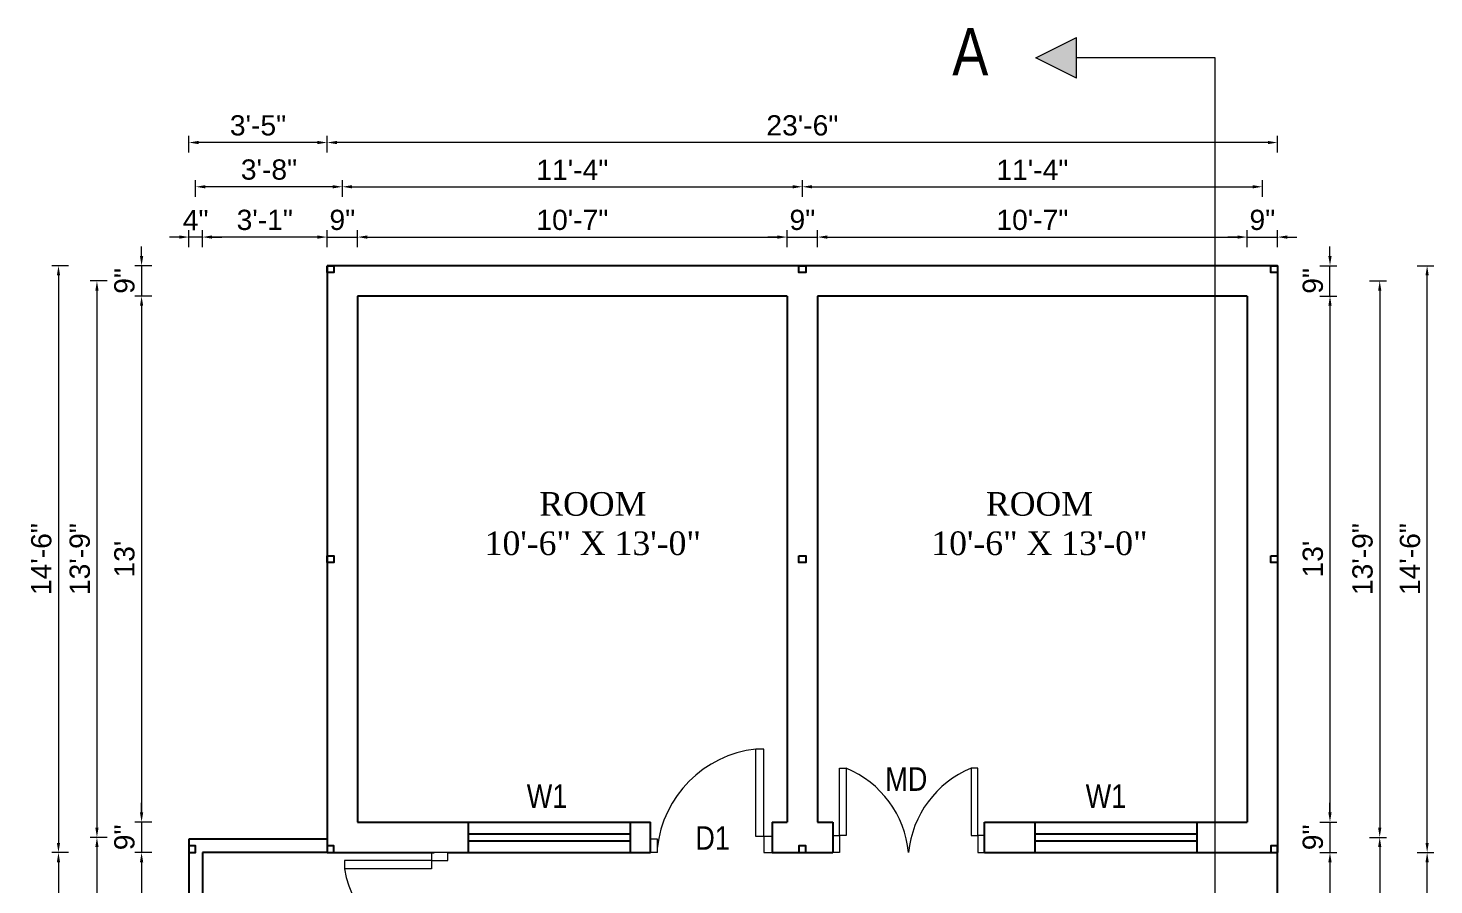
# Model space of a CAD drawing. Header units: inches. Extents: x 376358 to 406049, y -63575 to -53607.
# Drawn here: x 398714 to 399130.8, y -60374.1 to -60120 of the extents above; entities that cross this region are included whole.
import ezdxf

# ---------------------------------------------------------------- set-up
doc = ezdxf.new("R2010")
doc.units = ezdxf.units.IN
doc.header["$LTSCALE"] = 2
doc.header["$MEASUREMENT"] = 0
doc.header["$PDMODE"] = 34
doc.layers.get('0').update_dxf_attribs({"linetype": 'CONTINUOUS'})
doc.layers.get('DEFPOINTS').update_dxf_attribs({"color": 141, "linetype": 'CONTINUOUS'})
for name, color, linetype, lineweight in [('dimension', 160, 'CONTINUOUS', 15), ('OUTLINE', 1, 'CONTINUOUS', 25), ('steps', 253, 'CONTINUOUS', 20)]:
    doc.layers.add(name, color=color, linetype=linetype, lineweight=lineweight)
doc.styles.add('Lettring Text', font='arial.ttf')
doc.styles.get("Standard").update_dxf_attribs({"font": 'ARIALN.TTF'})
doc.dimstyles.new('Copy of Standard', dxfattribs={"dimtxt": 6, "dimasz": 2.875, "dimexe": 2, "dimexo": 4, "dimgap": 2, "dimtad": 1, "dimdec": 0, "dimrnd": 1, "dimzin": 0, "dimdsep": 46, "dimlunit": 4, "dimtxsty": 'Lettring Text', "dimcen": 0.1, "dimclrd": 7, "dimclre": 7, "dimclrt": 7, "dimazin": 0, "dimtfac": 0.645, "dimtdec": 0, "dimtmove": 1, "dimatfit": 0, "dimfxl": 3, "dimfxlon": 1, "dimtfillclr": 256, "dimtolj": 1, "dimtzin": 0, "dimlwd": -1, "dimlwe": -1, "dimarcsym": 2})

# ---------------------------------------------------------------- blocks, each defined once
blk = doc.blocks.new('*D1058')
at = {"layer": 'DEFPOINTS', "color": 0, "ltscale": 0.5, "transparency": 16777216}
for p in [(398811.71, -60181.96), (398802.71, -60190.46), (398811.71, -60199.46)]:
    blk.add_point(p, dxfattribs=at)
at = {"layer": 'steps', "color": 7, "ltscale": 0.5, "transparency": 16777216}
for p, q in [((398799.84, -60181.96), (398796.96, -60181.96)), ((398802.71, -60184.96), (398802.71, -60179.96)), ((398802.71, -60181.96), (398811.71, -60181.96)), ((398811.71, -60184.96), (398811.71, -60179.96)), ((398814.59, -60181.96), (398817.46, -60181.96))]:
    blk.add_line(p, q, dxfattribs=at)
for points in [[(398799.84, -60181.48), (398799.84, -60182.44), (398802.71, -60181.96)], [(398814.59, -60181.48), (398814.59, -60182.44), (398811.71, -60181.96)]]:
    blk.add_solid(points, dxfattribs=at)
at = {"layer": 'steps', "color": 7, "ltscale": 0.5, "transparency": 16777216, "insert": (398807.21, -60176.9), "char_height": 6, "attachment_point": 5, "style": 'Lettring Text'}
blk.add_mtext('\\A1;9"', dxfattribs=at)
blk = doc.blocks.new('*D1059')
at = {"layer": 'DEFPOINTS', "color": 0, "ltscale": 0.5, "transparency": 16777216}
for p in [(398939.1, -60181.96), (398811.71, -60199.46), (398939.1, -60199.46)]:
    blk.add_point(p, dxfattribs=at)
at = {"layer": 'steps', "color": 7, "ltscale": 0.5, "transparency": 16777216}
for p, q in [((398811.71, -60184.96), (398811.71, -60179.96)), ((398814.59, -60181.96), (398936.22, -60181.96)), ((398939.1, -60184.96), (398939.1, -60179.96))]:
    blk.add_line(p, q, dxfattribs=at)
for points in [[(398814.59, -60181.48), (398814.59, -60182.44), (398811.71, -60181.96)], [(398936.22, -60181.48), (398936.22, -60182.44), (398939.1, -60181.96)]]:
    blk.add_solid(points, dxfattribs=at)
at = {"layer": 'steps', "color": 7, "ltscale": 0.5, "transparency": 16777216, "insert": (398875.4, -60176.9), "char_height": 6, "attachment_point": 5, "style": 'Lettring Text'}
blk.add_mtext('\\A1;10\'-7"', dxfattribs=at)
blk = doc.blocks.new('*D1060')
at = {"layer": 'DEFPOINTS', "color": 0, "ltscale": 0.5, "transparency": 16777216}
for p in [(398948.1, -60181.96), (398939.1, -60199.46), (398948.1, -60199.46)]:
    blk.add_point(p, dxfattribs=at)
at = {"layer": 'steps', "color": 7, "ltscale": 0.5, "transparency": 16777216}
for p, q in [((398936.22, -60181.96), (398933.35, -60181.96)), ((398939.1, -60184.96), (398939.1, -60179.96)), ((398939.1, -60181.96), (398948.1, -60181.96)), ((398948.1, -60184.96), (398948.1, -60179.96)), ((398950.97, -60181.96), (398953.85, -60181.96))]:
    blk.add_line(p, q, dxfattribs=at)
for points in [[(398936.22, -60181.48), (398936.22, -60182.44), (398939.1, -60181.96)], [(398950.97, -60181.48), (398950.97, -60182.44), (398948.1, -60181.96)]]:
    blk.add_solid(points, dxfattribs=at)
at = {"layer": 'steps', "color": 7, "ltscale": 0.5, "transparency": 16777216, "insert": (398943.6, -60176.9), "char_height": 6, "attachment_point": 5, "style": 'Lettring Text'}
blk.add_mtext('\\A1;9"', dxfattribs=at)
blk = doc.blocks.new('*D1061')
at = {"layer": 'DEFPOINTS', "color": 0, "ltscale": 0.5, "transparency": 16777216}
for p in [(399075.48, -60181.96), (398948.1, -60199.46), (399075.48, -60199.46)]:
    blk.add_point(p, dxfattribs=at)
at = {"layer": 'steps', "color": 7, "ltscale": 0.5, "transparency": 16777216}
for p, q in [((398948.1, -60184.96), (398948.1, -60179.96)), ((398950.97, -60181.96), (399072.61, -60181.96)), ((399075.48, -60184.96), (399075.48, -60179.96))]:
    blk.add_line(p, q, dxfattribs=at)
for points in [[(398950.97, -60181.48), (398950.97, -60182.44), (398948.1, -60181.96)], [(399072.61, -60181.48), (399072.61, -60182.44), (399075.48, -60181.96)]]:
    blk.add_solid(points, dxfattribs=at)
at = {"layer": 'steps', "color": 7, "ltscale": 0.5, "transparency": 16777216, "insert": (399011.79, -60176.9), "char_height": 6, "attachment_point": 5, "style": 'Lettring Text'}
blk.add_mtext('\\A1;10\'-7"', dxfattribs=at)
blk = doc.blocks.new('*D1062')
at = {"layer": 'DEFPOINTS', "color": 0, "ltscale": 0.5, "transparency": 16777216}
for p in [(399084.48, -60181.96), (399084.48, -60190.46), (399075.48, -60199.46)]:
    blk.add_point(p, dxfattribs=at)
at = {"layer": 'steps', "color": 7, "ltscale": 0.5, "transparency": 16777216}
for p, q in [((399072.61, -60181.96), (399069.73, -60181.96)), ((399075.48, -60184.96), (399075.48, -60179.96)), ((399075.48, -60181.96), (399084.48, -60181.96)), ((399084.48, -60184.96), (399084.48, -60179.96)), ((399087.36, -60181.96), (399090.23, -60181.96))]:
    blk.add_line(p, q, dxfattribs=at)
for points in [[(399072.61, -60181.48), (399072.61, -60182.44), (399075.48, -60181.96)], [(399087.36, -60181.48), (399087.36, -60182.44), (399084.48, -60181.96)]]:
    blk.add_solid(points, dxfattribs=at)
at = {"layer": 'steps', "color": 7, "ltscale": 0.5, "transparency": 16777216, "insert": (399079.98, -60176.9), "char_height": 6, "attachment_point": 5, "style": 'Lettring Text'}
blk.add_mtext('\\A1;9"', dxfattribs=at)
blk = doc.blocks.new('*D1063')
at = {"layer": 'DEFPOINTS', "color": 0, "ltscale": 0.5, "transparency": 16777216}
for p in [(398943.6, -60167.05), (398807.21, -60181.96), (398943.6, -60181.96)]:
    blk.add_point(p, dxfattribs=at)
at = {"layer": 'steps', "color": 7, "ltscale": 0.5, "transparency": 16777216}
for p, q in [((398807.21, -60170.05), (398807.21, -60165.05)), ((398810.09, -60167.05), (398940.72, -60167.05)), ((398943.6, -60170.05), (398943.6, -60165.05))]:
    blk.add_line(p, q, dxfattribs=at)
for points in [[(398810.09, -60166.57), (398810.09, -60167.53), (398807.21, -60167.05)], [(398940.72, -60166.57), (398940.72, -60167.53), (398943.6, -60167.05)]]:
    blk.add_solid(points, dxfattribs=at)
at = {"layer": 'steps', "color": 7, "ltscale": 0.5, "transparency": 16777216, "insert": (398875.4, -60162.04), "char_height": 6, "attachment_point": 5, "style": 'Lettring Text'}
blk.add_mtext('\\A1;11\'-4"', dxfattribs=at)
blk = doc.blocks.new('*D1064')
at = {"layer": 'DEFPOINTS', "color": 0, "ltscale": 0.5, "transparency": 16777216}
for p in [(399079.98, -60167.05), (398943.6, -60181.96), (399079.98, -60181.96)]:
    blk.add_point(p, dxfattribs=at)
at = {"layer": 'steps', "color": 7, "ltscale": 0.5, "transparency": 16777216}
for p, q in [((398943.6, -60170.05), (398943.6, -60165.05)), ((398946.47, -60167.05), (399077.11, -60167.05)), ((399079.98, -60170.05), (399079.98, -60165.05))]:
    blk.add_line(p, q, dxfattribs=at)
for points in [[(398946.47, -60166.57), (398946.47, -60167.53), (398943.6, -60167.05)], [(399077.11, -60166.57), (399077.11, -60167.53), (399079.98, -60167.05)]]:
    blk.add_solid(points, dxfattribs=at)
at = {"layer": 'steps', "color": 7, "ltscale": 0.5, "transparency": 16777216, "insert": (399011.79, -60162.04), "char_height": 6, "attachment_point": 5, "style": 'Lettring Text'}
blk.add_mtext('\\A1;11\'-4"', dxfattribs=at)
blk = doc.blocks.new('*D1065')
at = {"layer": 'DEFPOINTS', "color": 0, "ltscale": 0.5, "transparency": 16777216}
for p in [(398802.71, -60153.93), (398802.71, -60190.46), (399084.48, -60190.46)]:
    blk.add_point(p, dxfattribs=at)
at = {"layer": 'steps', "color": 7, "ltscale": 0.5, "transparency": 16777216}
for p, q in [((398802.71, -60156.93), (398802.71, -60151.93)), ((399081.61, -60153.93), (398805.59, -60153.93)), ((399084.48, -60156.93), (399084.48, -60151.93))]:
    blk.add_line(p, q, dxfattribs=at)
for points in [[(398805.59, -60153.45), (398805.59, -60154.41), (398802.71, -60153.93)], [(399081.61, -60153.45), (399081.61, -60154.41), (399084.48, -60153.93)]]:
    blk.add_solid(points, dxfattribs=at)
at = {"layer": 'steps', "color": 7, "ltscale": 0.5, "transparency": 16777216, "insert": (398943.6, -60148.87), "char_height": 6, "attachment_point": 5, "style": 'Lettring Text'}
blk.add_mtext('\\A1;23\'-6"', dxfattribs=at)
blk = doc.blocks.new('*D1066')
at = {"layer": 'DEFPOINTS', "color": 0, "ltscale": 0.5, "transparency": 16777216}
for p in [(398765.71, -60181.96), (398802.71, -60190.46), (398765.71, -60364.46)]:
    blk.add_point(p, dxfattribs=at)
at = {"layer": 'steps', "color": 7, "ltscale": 0.5, "transparency": 16777216}
for p, q in [((398765.71, -60184.96), (398765.71, -60179.96)), ((398799.84, -60181.96), (398768.59, -60181.96)), ((398802.71, -60184.96), (398802.71, -60179.96))]:
    blk.add_line(p, q, dxfattribs=at)
for points in [[(398768.59, -60181.48), (398768.59, -60182.44), (398765.71, -60181.96)], [(398799.84, -60181.48), (398799.84, -60182.44), (398802.71, -60181.96)]]:
    blk.add_solid(points, dxfattribs=at)
at = {"layer": 'steps', "color": 7, "ltscale": 0.5, "transparency": 16777216, "insert": (398784.21, -60176.9), "char_height": 6, "attachment_point": 5, "style": 'Lettring Text'}
blk.add_mtext('\\A1;3\'-1"', dxfattribs=at)
blk = doc.blocks.new('*D1067')
at = {"layer": 'DEFPOINTS', "color": 0, "ltscale": 0.5, "transparency": 16777216}
for p in [(398761.71, -60181.96), (398761.71, -60360.46), (398765.71, -60364.46)]:
    blk.add_point(p, dxfattribs=at)
at = {"layer": 'steps', "color": 7, "ltscale": 0.5, "transparency": 16777216}
for p, q in [((398758.84, -60181.96), (398755.96, -60181.96)), ((398761.71, -60184.96), (398761.71, -60179.96)), ((398765.71, -60181.96), (398761.71, -60181.96)), ((398765.71, -60184.96), (398765.71, -60179.96)), ((398768.59, -60181.96), (398771.46, -60181.96))]:
    blk.add_line(p, q, dxfattribs=at)
for points in [[(398758.84, -60181.48), (398758.84, -60182.44), (398761.71, -60181.96)], [(398768.59, -60181.48), (398768.59, -60182.44), (398765.71, -60181.96)]]:
    blk.add_solid(points, dxfattribs=at)
at = {"layer": 'steps', "color": 7, "ltscale": 0.5, "transparency": 16777216, "insert": (398763.71, -60176.96), "char_height": 6, "attachment_point": 5, "style": 'Lettring Text'}
blk.add_mtext('\\A1;4"', dxfattribs=at)
blk = doc.blocks.new('*D1068')
at = {"layer": 'DEFPOINTS', "color": 0, "ltscale": 0.5, "transparency": 16777216}
for p in [(398763.71, -60167.05), (398763.71, -60181.96), (398807.21, -60181.96)]:
    blk.add_point(p, dxfattribs=at)
at = {"layer": 'steps', "color": 7, "ltscale": 0.5, "transparency": 16777216}
for p, q in [((398763.71, -60170.05), (398763.71, -60165.05)), ((398804.34, -60167.05), (398766.59, -60167.05)), ((398807.21, -60170.05), (398807.21, -60165.05))]:
    blk.add_line(p, q, dxfattribs=at)
for points in [[(398766.59, -60166.57), (398766.59, -60167.53), (398763.71, -60167.05)], [(398804.34, -60166.57), (398804.34, -60167.53), (398807.21, -60167.05)]]:
    blk.add_solid(points, dxfattribs=at)
at = {"layer": 'steps', "color": 7, "ltscale": 0.5, "transparency": 16777216, "insert": (398785.46, -60161.98), "char_height": 6, "attachment_point": 5, "style": 'Lettring Text'}
blk.add_mtext('\\A1;3\'-8"', dxfattribs=at)
blk = doc.blocks.new('*D1069')
at = {"layer": 'DEFPOINTS', "color": 0, "ltscale": 0.5, "transparency": 16777216}
for p in [(398761.71, -60153.93), (398802.71, -60190.46), (398761.71, -60360.46)]:
    blk.add_point(p, dxfattribs=at)
at = {"layer": 'steps', "color": 7, "ltscale": 0.5, "transparency": 16777216}
for p, q in [((398761.71, -60156.93), (398761.71, -60151.93)), ((398799.84, -60153.93), (398764.59, -60153.93)), ((398802.71, -60156.93), (398802.71, -60151.93))]:
    blk.add_line(p, q, dxfattribs=at)
for points in [[(398764.59, -60153.45), (398764.59, -60154.41), (398761.71, -60153.93)], [(398799.84, -60153.45), (398799.84, -60154.41), (398802.71, -60153.93)]]:
    blk.add_solid(points, dxfattribs=at)
at = {"layer": 'steps', "color": 7, "ltscale": 0.5, "transparency": 16777216, "insert": (398782.21, -60148.87), "char_height": 6, "attachment_point": 5, "style": 'Lettring Text'}
blk.add_mtext('\\A1;3\'-5"', dxfattribs=at)
blk = doc.blocks.new('*D1070')
at = {"layer": 'DEFPOINTS', "color": 0, "ltscale": 0.5, "transparency": 16777216}
for p in [(399084.48, -60190.46), (399100.03, -60190.46), (399075.48, -60199.46)]:
    blk.add_point(p, dxfattribs=at)
at = {"layer": 'steps', "color": 7, "ltscale": 0.5, "transparency": 16777216}
for p, q in [((399100.03, -60187.59), (399100.03, -60184.71)), ((399097.03, -60190.46), (399102.03, -60190.46)), ((399100.03, -60199.46), (399100.03, -60190.46)), ((399097.03, -60199.46), (399102.03, -60199.46)), ((399100.03, -60202.34), (399100.03, -60205.21))]:
    blk.add_line(p, q, dxfattribs=at)
for points in [[(399099.55, -60187.59), (399100.51, -60187.59), (399100.03, -60190.46)], [(399099.55, -60202.34), (399100.51, -60202.34), (399100.03, -60199.46)]]:
    blk.add_solid(points, dxfattribs=at)
at = {"layer": 'steps', "color": 7, "ltscale": 0.5, "transparency": 16777216, "insert": (399094.97, -60194.96), "char_height": 6, "attachment_point": 5, "rotation": 90, "style": 'Lettring Text'}
blk.add_mtext('\\A1;9"', dxfattribs=at)
blk = doc.blocks.new('*D1071')
at = {"layer": 'DEFPOINTS', "color": 0, "ltscale": 0.5, "transparency": 16777216}
for p in [(399075.48, -60199.46), (399075.48, -60355.46), (399100.03, -60355.46)]:
    blk.add_point(p, dxfattribs=at)
at = {"layer": 'steps', "color": 7, "ltscale": 0.5, "transparency": 16777216}
for p, q in [((399097.03, -60199.46), (399102.03, -60199.46)), ((399100.03, -60202.34), (399100.03, -60352.59)), ((399097.03, -60355.46), (399102.03, -60355.46))]:
    blk.add_line(p, q, dxfattribs=at)
for points in [[(399099.55, -60202.34), (399100.51, -60202.34), (399100.03, -60199.46)], [(399099.55, -60352.59), (399100.51, -60352.59), (399100.03, -60355.46)]]:
    blk.add_solid(points, dxfattribs=at)
at = {"layer": 'steps', "color": 7, "ltscale": 0.5, "transparency": 16777216, "insert": (399094.97, -60277.46), "char_height": 6, "attachment_point": 5, "rotation": 90, "style": 'Lettring Text'}
blk.add_mtext("\\A1;13'", dxfattribs=at)
blk = doc.blocks.new('*D1072')
at = {"layer": 'DEFPOINTS', "color": 0, "ltscale": 0.5, "transparency": 16777216}
for p in [(399075.48, -60355.46), (399084.48, -60364.46), (399100.03, -60364.46)]:
    blk.add_point(p, dxfattribs=at)
at = {"layer": 'steps', "color": 7, "ltscale": 0.5, "transparency": 16777216}
for p, q in [((399100.03, -60352.59), (399100.03, -60349.71)), ((399097.03, -60355.46), (399102.03, -60355.46)), ((399100.03, -60355.46), (399100.03, -60364.46)), ((399097.03, -60364.46), (399102.03, -60364.46)), ((399100.03, -60367.34), (399100.03, -60370.21))]:
    blk.add_line(p, q, dxfattribs=at)
for points in [[(399099.55, -60352.59), (399100.51, -60352.59), (399100.03, -60355.46)], [(399099.55, -60367.34), (399100.51, -60367.34), (399100.03, -60364.46)]]:
    blk.add_solid(points, dxfattribs=at)
at = {"layer": 'steps', "color": 7, "ltscale": 0.5, "transparency": 16777216, "insert": (399094.97, -60359.96), "char_height": 6, "attachment_point": 5, "rotation": 90, "style": 'Lettring Text'}
blk.add_mtext('\\A1;9"', dxfattribs=at)
blk = doc.blocks.new('*D1073')
at = {"layer": 'DEFPOINTS', "color": 0, "ltscale": 0.5, "transparency": 16777216}
for p in [(399084.48, -60364.46), (398834.48, -60429.46), (399100.03, -60429.46)]:
    blk.add_point(p, dxfattribs=at)
at = {"layer": 'steps', "color": 7, "ltscale": 0.5, "transparency": 16777216}
for p, q in [((399097.03, -60364.46), (399102.03, -60364.46)), ((399100.03, -60367.34), (399100.03, -60426.59)), ((399097.03, -60429.46), (399102.03, -60429.46))]:
    blk.add_line(p, q, dxfattribs=at)
for points in [[(399099.55, -60367.34), (399100.51, -60367.34), (399100.03, -60364.46)], [(399099.55, -60426.59), (399100.51, -60426.59), (399100.03, -60429.46)]]:
    blk.add_solid(points, dxfattribs=at)
at = {"layer": 'steps', "color": 7, "ltscale": 0.5, "transparency": 16777216, "insert": (399094.98, -60396.96), "char_height": 6, "attachment_point": 5, "rotation": 90, "style": 'Lettring Text'}
blk.add_mtext('\\A1;5\'-5"', dxfattribs=at)
blk = doc.blocks.new('*D1075')
at = {"layer": 'DEFPOINTS', "color": 0, "ltscale": 0.5, "transparency": 16777216}
for p in [(399100.03, -60194.96), (399100.03, -60359.96), (399114.77, -60359.96)]:
    blk.add_point(p, dxfattribs=at)
at = {"layer": 'steps', "color": 7, "ltscale": 0.5, "transparency": 16777216}
for p, q in [((399111.77, -60194.96), (399116.77, -60194.96)), ((399114.77, -60197.84), (399114.77, -60357.09)), ((399111.77, -60359.96), (399116.77, -60359.96))]:
    blk.add_line(p, q, dxfattribs=at)
for points in [[(399114.3, -60197.84), (399115.25, -60197.84), (399114.77, -60194.96)], [(399114.3, -60357.09), (399115.25, -60357.09), (399114.77, -60359.96)]]:
    blk.add_solid(points, dxfattribs=at)
at = {"layer": 'steps', "color": 7, "ltscale": 0.5, "transparency": 16777216, "insert": (399109.71, -60277.46), "char_height": 6, "attachment_point": 5, "rotation": 90, "style": 'Lettring Text'}
blk.add_mtext('\\A1;13\'-9"', dxfattribs=at)
blk = doc.blocks.new('*D1076')
at = {"layer": 'DEFPOINTS', "color": 0, "ltscale": 0.5, "transparency": 16777216}
for p in [(399100.03, -60359.96), (399100.03, -60431.46), (399114.77, -60431.46)]:
    blk.add_point(p, dxfattribs=at)
at = {"layer": 'steps', "color": 7, "ltscale": 0.5, "transparency": 16777216}
for p, q in [((399111.77, -60359.96), (399116.77, -60359.96)), ((399114.77, -60362.84), (399114.77, -60428.59)), ((399111.77, -60431.46), (399116.77, -60431.46))]:
    blk.add_line(p, q, dxfattribs=at)
for points in [[(399114.3, -60362.84), (399115.25, -60362.84), (399114.77, -60359.96)], [(399114.3, -60428.59), (399115.25, -60428.59), (399114.77, -60431.46)]]:
    blk.add_solid(points, dxfattribs=at)
at = {"layer": 'steps', "color": 7, "ltscale": 0.5, "transparency": 16777216, "insert": (399109.71, -60395.71), "char_height": 6, "attachment_point": 5, "rotation": 90, "style": 'Lettring Text'}
blk.add_mtext("\\A1;6'", dxfattribs=at)
blk = doc.blocks.new('*D1077')
at = {"layer": 'DEFPOINTS', "color": 0, "ltscale": 0.5, "transparency": 16777216}
for p in [(399084.48, -60364.46), (399128.83, -60364.46), (399084.48, -60433.46)]:
    blk.add_point(p, dxfattribs=at)
at = {"layer": 'steps', "color": 7, "ltscale": 0.5, "transparency": 16777216}
for p, q in [((399125.83, -60364.46), (399130.83, -60364.46)), ((399128.83, -60430.59), (399128.83, -60367.34)), ((399125.83, -60433.46), (399130.83, -60433.46))]:
    blk.add_line(p, q, dxfattribs=at)
for points in [[(399128.35, -60367.34), (399129.31, -60367.34), (399128.83, -60364.46)], [(399128.35, -60430.59), (399129.31, -60430.59), (399128.83, -60433.46)]]:
    blk.add_solid(points, dxfattribs=at)
at = {"layer": 'steps', "color": 7, "ltscale": 0.5, "transparency": 16777216, "insert": (399123.77, -60398.96), "char_height": 6, "attachment_point": 5, "rotation": 90, "style": 'Lettring Text'}
blk.add_mtext('\\A1;5\'-9"', dxfattribs=at)
blk = doc.blocks.new('*D1078')
at = {"layer": 'DEFPOINTS', "color": 0, "ltscale": 0.5, "transparency": 16777216}
for p in [(399084.48, -60190.46), (399128.83, -60190.46), (399084.48, -60364.46)]:
    blk.add_point(p, dxfattribs=at)
at = {"layer": 'steps', "color": 7, "ltscale": 0.5, "transparency": 16777216}
for p, q in [((399125.83, -60190.46), (399130.83, -60190.46)), ((399128.83, -60361.59), (399128.83, -60193.34)), ((399125.83, -60364.46), (399130.83, -60364.46))]:
    blk.add_line(p, q, dxfattribs=at)
for points in [[(399128.35, -60193.34), (399129.31, -60193.34), (399128.83, -60190.46)], [(399128.35, -60361.59), (399129.31, -60361.59), (399128.83, -60364.46)]]:
    blk.add_solid(points, dxfattribs=at)
at = {"layer": 'steps', "color": 7, "ltscale": 0.5, "transparency": 16777216, "insert": (399123.77, -60277.46), "char_height": 6, "attachment_point": 5, "rotation": 90, "style": 'Lettring Text'}
blk.add_mtext('\\A1;14\'-6"', dxfattribs=at)
blk = doc.blocks.new('*D1082')
at = {"layer": 'DEFPOINTS', "color": 0, "ltscale": 0.5, "transparency": 16777216}
for p in [(398939.1, -60355.46), (398838.48, -60433.46), (398939.1, -60447.72)]:
    blk.add_point(p, dxfattribs=at)
at = {"layer": 'steps', "color": 7, "ltscale": 0.5, "transparency": 16777216}
for p, q in [((398838.48, -60444.72), (398838.48, -60449.72)), ((398939.1, -60444.72), (398939.1, -60449.72)), ((398841.36, -60447.72), (398936.22, -60447.72))]:
    blk.add_line(p, q, dxfattribs=at)
for points in [[(398841.36, -60447.24), (398841.36, -60448.2), (398838.48, -60447.72)], [(398936.22, -60447.24), (398936.22, -60448.2), (398939.1, -60447.72)]]:
    blk.add_solid(points, dxfattribs=at)
at = {"layer": 'steps', "color": 7, "ltscale": 0.5, "transparency": 16777216, "insert": (398888.79, -60442.65), "char_height": 6, "attachment_point": 5, "style": 'Lettring Text'}
blk.add_mtext('\\A1;8\'-5"', dxfattribs=at)
blk = doc.blocks.new('*D1083')
at = {"layer": 'DEFPOINTS', "color": 0, "ltscale": 0.5, "transparency": 16777216}
for p in [(398939.1, -60355.46), (398948.1, -60355.46), (398948.1, -60447.72)]:
    blk.add_point(p, dxfattribs=at)
at = {"layer": 'steps', "color": 7, "ltscale": 0.5, "transparency": 16777216}
for p, q in [((398939.1, -60444.72), (398939.1, -60449.72)), ((398948.1, -60444.72), (398948.1, -60449.72)), ((398936.22, -60447.72), (398933.35, -60447.72)), ((398939.1, -60447.72), (398948.1, -60447.72)), ((398950.97, -60447.72), (398953.85, -60447.72))]:
    blk.add_line(p, q, dxfattribs=at)
for points in [[(398936.22, -60447.24), (398936.22, -60448.2), (398939.1, -60447.72)], [(398950.97, -60447.24), (398950.97, -60448.2), (398948.1, -60447.72)]]:
    blk.add_solid(points, dxfattribs=at)
at = {"layer": 'steps', "color": 7, "ltscale": 0.5, "transparency": 16777216, "insert": (398943.6, -60442.65), "char_height": 6, "attachment_point": 5, "style": 'Lettring Text'}
blk.add_mtext('\\A1;9"', dxfattribs=at)
blk = doc.blocks.new('*D1084')
at = {"layer": 'DEFPOINTS', "color": 0, "ltscale": 0.5, "transparency": 16777216}
for p in [(398948.1, -60355.46), (399075.48, -60355.46), (399075.48, -60447.72)]:
    blk.add_point(p, dxfattribs=at)
at = {"layer": 'steps', "color": 7, "ltscale": 0.5, "transparency": 16777216}
for p, q in [((398948.1, -60444.72), (398948.1, -60449.72)), ((399075.48, -60444.72), (399075.48, -60449.72)), ((398950.97, -60447.72), (399072.61, -60447.72))]:
    blk.add_line(p, q, dxfattribs=at)
for points in [[(398950.97, -60447.24), (398950.97, -60448.2), (398948.1, -60447.72)], [(399072.61, -60447.24), (399072.61, -60448.2), (399075.48, -60447.72)]]:
    blk.add_solid(points, dxfattribs=at)
at = {"layer": 'steps', "color": 7, "ltscale": 0.5, "transparency": 16777216, "insert": (399011.79, -60442.65), "char_height": 6, "attachment_point": 5, "style": 'Lettring Text'}
blk.add_mtext('\\A1;10\'-7"', dxfattribs=at)
blk = doc.blocks.new('*D1085')
at = {"layer": 'DEFPOINTS', "color": 0, "ltscale": 0.5, "transparency": 16777216}
for p in [(399075.48, -60355.46), (399084.48, -60364.46), (399084.48, -60447.72)]:
    blk.add_point(p, dxfattribs=at)
at = {"layer": 'steps', "color": 7, "ltscale": 0.5, "transparency": 16777216}
for p, q in [((399075.48, -60444.72), (399075.48, -60449.72)), ((399084.48, -60444.72), (399084.48, -60449.72)), ((399072.61, -60447.72), (399069.73, -60447.72)), ((399075.48, -60447.72), (399084.48, -60447.72)), ((399087.36, -60447.72), (399090.23, -60447.72))]:
    blk.add_line(p, q, dxfattribs=at)
for points in [[(399072.61, -60447.24), (399072.61, -60448.2), (399075.48, -60447.72)], [(399087.36, -60447.24), (399087.36, -60448.2), (399084.48, -60447.72)]]:
    blk.add_solid(points, dxfattribs=at)
at = {"layer": 'steps', "color": 7, "ltscale": 0.5, "transparency": 16777216, "insert": (399079.98, -60442.65), "char_height": 6, "attachment_point": 5, "style": 'Lettring Text'}
blk.add_mtext('\\A1;9"', dxfattribs=at)
blk = doc.blocks.new('*D1091')
at = {"layer": 'DEFPOINTS', "color": 0, "ltscale": 0.5, "transparency": 16777216}
for p in [(398802.71, -60190.46), (398747.69, -60199.46), (398811.71, -60199.46)]:
    blk.add_point(p, dxfattribs=at)
at = {"layer": 'steps', "color": 7, "ltscale": 0.5, "transparency": 16777216}
for p, q in [((398747.69, -60187.59), (398747.69, -60184.71)), ((398750.69, -60190.46), (398745.69, -60190.46)), ((398747.69, -60190.46), (398747.69, -60199.46)), ((398750.69, -60199.46), (398745.69, -60199.46)), ((398747.69, -60202.34), (398747.69, -60205.21))]:
    blk.add_line(p, q, dxfattribs=at)
for points in [[(398747.21, -60187.59), (398748.17, -60187.59), (398747.69, -60190.46)], [(398747.21, -60202.34), (398748.17, -60202.34), (398747.69, -60199.46)]]:
    blk.add_solid(points, dxfattribs=at)
at = {"layer": 'steps', "color": 7, "ltscale": 0.5, "transparency": 16777216, "insert": (398742.62, -60194.96), "char_height": 6, "attachment_point": 5, "rotation": 90, "style": 'Lettring Text'}
blk.add_mtext('\\A1;9"', dxfattribs=at)
blk = doc.blocks.new('*D1092')
at = {"layer": 'DEFPOINTS', "color": 0, "ltscale": 0.5, "transparency": 16777216}
for p in [(398811.71, -60199.46), (398747.69, -60355.46), (398811.71, -60355.46)]:
    blk.add_point(p, dxfattribs=at)
at = {"layer": 'steps', "color": 7, "ltscale": 0.5, "transparency": 16777216}
for p, q in [((398750.69, -60199.46), (398745.69, -60199.46)), ((398747.69, -60202.34), (398747.69, -60352.59)), ((398750.69, -60355.46), (398745.69, -60355.46))]:
    blk.add_line(p, q, dxfattribs=at)
for points in [[(398747.21, -60202.34), (398748.17, -60202.34), (398747.69, -60199.46)], [(398747.21, -60352.59), (398748.17, -60352.59), (398747.69, -60355.46)]]:
    blk.add_solid(points, dxfattribs=at)
at = {"layer": 'steps', "color": 7, "ltscale": 0.5, "transparency": 16777216, "insert": (398742.62, -60277.46), "char_height": 6, "attachment_point": 5, "rotation": 90, "style": 'Lettring Text'}
blk.add_mtext("\\A1;13'", dxfattribs=at)
blk = doc.blocks.new('*D1093')
at = {"layer": 'DEFPOINTS', "color": 0, "ltscale": 0.5, "transparency": 16777216}
for p in [(398811.71, -60355.46), (398747.69, -60364.46), (398802.71, -60364.46)]:
    blk.add_point(p, dxfattribs=at)
at = {"layer": 'steps', "color": 7, "ltscale": 0.5, "transparency": 16777216}
for p, q in [((398747.69, -60352.59), (398747.69, -60349.71)), ((398750.69, -60355.46), (398745.69, -60355.46)), ((398747.69, -60355.46), (398747.69, -60364.46)), ((398750.69, -60364.46), (398745.69, -60364.46)), ((398747.69, -60367.34), (398747.69, -60370.21))]:
    blk.add_line(p, q, dxfattribs=at)
for points in [[(398747.21, -60352.59), (398748.17, -60352.59), (398747.69, -60355.46)], [(398747.21, -60367.34), (398748.17, -60367.34), (398747.69, -60364.46)]]:
    blk.add_solid(points, dxfattribs=at)
at = {"layer": 'steps', "color": 7, "ltscale": 0.5, "transparency": 16777216, "insert": (398742.62, -60359.96), "char_height": 6, "attachment_point": 5, "rotation": 90, "style": 'Lettring Text'}
blk.add_mtext('\\A1;9"', dxfattribs=at)
blk = doc.blocks.new('*D1094')
at = {"layer": 'DEFPOINTS', "color": 0, "ltscale": 0.5, "transparency": 16777216}
for p in [(398802.71, -60364.46), (398747.69, -60429.46), (398765.71, -60429.46)]:
    blk.add_point(p, dxfattribs=at)
at = {"layer": 'steps', "color": 7, "ltscale": 0.5, "transparency": 16777216}
for p, q in [((398750.69, -60364.46), (398745.69, -60364.46)), ((398747.69, -60367.34), (398747.69, -60426.59)), ((398750.69, -60429.46), (398745.69, -60429.46))]:
    blk.add_line(p, q, dxfattribs=at)
for points in [[(398747.21, -60367.34), (398748.17, -60367.34), (398747.69, -60364.46)], [(398747.21, -60426.59), (398748.17, -60426.59), (398747.69, -60429.46)]]:
    blk.add_solid(points, dxfattribs=at)
at = {"layer": 'steps', "color": 7, "ltscale": 0.5, "transparency": 16777216, "insert": (398742.64, -60396.96), "char_height": 6, "attachment_point": 5, "rotation": 90, "style": 'Lettring Text'}
blk.add_mtext('\\A1;5\'-5"', dxfattribs=at)
blk = doc.blocks.new('*D1096')
at = {"layer": 'DEFPOINTS', "color": 0, "ltscale": 0.5, "transparency": 16777216}
for p in [(398747.69, -60194.96), (398734.45, -60359.96), (398747.69, -60359.96)]:
    blk.add_point(p, dxfattribs=at)
at = {"layer": 'steps', "color": 7, "ltscale": 0.5, "transparency": 16777216}
for p, q in [((398737.45, -60194.96), (398732.45, -60194.96)), ((398734.45, -60197.84), (398734.45, -60357.09)), ((398737.45, -60359.96), (398732.45, -60359.96))]:
    blk.add_line(p, q, dxfattribs=at)
for points in [[(398733.97, -60197.84), (398734.93, -60197.84), (398734.45, -60194.96)], [(398733.97, -60357.09), (398734.93, -60357.09), (398734.45, -60359.96)]]:
    blk.add_solid(points, dxfattribs=at)
at = {"layer": 'steps', "color": 7, "ltscale": 0.5, "transparency": 16777216, "insert": (398729.39, -60277.46), "char_height": 6, "attachment_point": 5, "rotation": 90, "style": 'Lettring Text'}
blk.add_mtext('\\A1;13\'-9"', dxfattribs=at)
blk = doc.blocks.new('*D1097')
at = {"layer": 'DEFPOINTS', "color": 0, "ltscale": 0.5, "transparency": 16777216}
for p in [(398747.69, -60359.96), (398734.45, -60431.46), (398747.69, -60431.46)]:
    blk.add_point(p, dxfattribs=at)
at = {"layer": 'steps', "color": 7, "ltscale": 0.5, "transparency": 16777216}
for p, q in [((398737.45, -60359.96), (398732.45, -60359.96)), ((398734.45, -60362.84), (398734.45, -60428.59)), ((398737.45, -60431.46), (398732.45, -60431.46))]:
    blk.add_line(p, q, dxfattribs=at)
for points in [[(398733.97, -60362.84), (398734.93, -60362.84), (398734.45, -60359.96)], [(398733.97, -60428.59), (398734.93, -60428.59), (398734.45, -60431.46)]]:
    blk.add_solid(points, dxfattribs=at)
at = {"layer": 'steps', "color": 7, "ltscale": 0.5, "transparency": 16777216, "insert": (398729.39, -60395.71), "char_height": 6, "attachment_point": 5, "rotation": 90, "style": 'Lettring Text'}
blk.add_mtext("\\A1;6'", dxfattribs=at)
blk = doc.blocks.new('*D1098')
at = {"layer": 'DEFPOINTS', "color": 0, "ltscale": 0.5, "transparency": 16777216}
for p in [(398802.71, -60190.46), (398723.05, -60364.46), (398802.71, -60364.46)]:
    blk.add_point(p, dxfattribs=at)
at = {"layer": 'steps', "color": 7, "ltscale": 0.5, "transparency": 16777216}
for p, q in [((398726.05, -60190.46), (398721.05, -60190.46)), ((398723.05, -60193.34), (398723.05, -60361.59)), ((398726.05, -60364.46), (398721.05, -60364.46))]:
    blk.add_line(p, q, dxfattribs=at)
for points in [[(398722.57, -60193.34), (398723.53, -60193.34), (398723.05, -60190.46)], [(398722.57, -60361.59), (398723.53, -60361.59), (398723.05, -60364.46)]]:
    blk.add_solid(points, dxfattribs=at)
at = {"layer": 'steps', "color": 7, "ltscale": 0.5, "transparency": 16777216, "insert": (398717.98, -60277.46), "char_height": 6, "attachment_point": 5, "rotation": 90, "style": 'Lettring Text'}
blk.add_mtext('\\A1;14\'-6"', dxfattribs=at)
blk = doc.blocks.new('*D1099')
at = {"layer": 'DEFPOINTS', "color": 0, "ltscale": 0.5, "transparency": 16777216}
for p in [(398802.71, -60364.46), (398723.05, -60433.46), (398761.71, -60433.46)]:
    blk.add_point(p, dxfattribs=at)
at = {"layer": 'steps', "color": 7, "ltscale": 0.5, "transparency": 16777216}
for p, q in [((398726.05, -60364.46), (398721.05, -60364.46)), ((398723.05, -60367.34), (398723.05, -60430.59)), ((398726.05, -60433.46), (398721.05, -60433.46))]:
    blk.add_line(p, q, dxfattribs=at)
for points in [[(398722.57, -60367.34), (398723.53, -60367.34), (398723.05, -60364.46)], [(398722.57, -60430.59), (398723.53, -60430.59), (398723.05, -60433.46)]]:
    blk.add_solid(points, dxfattribs=at)
at = {"layer": 'steps', "color": 7, "ltscale": 0.5, "transparency": 16777216, "insert": (398717.98, -60398.96), "char_height": 6, "attachment_point": 5, "rotation": 90, "style": 'Lettring Text'}
blk.add_mtext('\\A1;5\'-9"', dxfattribs=at)

msp = doc.modelspace()

# ---------------------------------------------------------------- hatches: boundary and pattern name
at = {"linetype": 'ByBlock', "lineweight": 5}
msp.add_hatch(color=7, dxfattribs=at).paths.add_polyline_path([(399012.84, -60128.82), (399024.84, -60134.82), (399024.84, -60122.82)])

# ---------------------------------------------------------------- linework, layer by layer
at = {"color": 7, "linetype": 'ByBlock', "lineweight": 5}
for p, q in [((399012.84, -60128.82), (399024.84, -60122.82)), ((399024.84, -60134.82), (399024.84, -60122.82)), ((399024.84, -60134.82), (399012.84, -60128.82)), ((399066.01, -60128.82), (399024.84, -60128.82)), ((399066.01, -60495.55), (399066.01, -60128.82))]:
    msp.add_line(p, q, dxfattribs=at)
at = {"ltscale": 0.5}
for p, q in [((399084.48, -60190.46), (398802.71, -60190.46)), ((398802.71, -60190.46), (398802.71, -60364.46)), ((399084.48, -60190.46), (399084.48, -60364.46)), ((398811.71, -60199.46), (398811.71, -60355.46)), ((398939.1, -60199.46), (398811.71, -60199.46)), ((398939.1, -60199.46), (398939.1, -60355.46)), ((399075.48, -60199.46), (398948.1, -60199.46)), ((398948.1, -60199.46), (398948.1, -60355.46)), ((399075.48, -60199.46), (399075.48, -60355.46)), ((398811.71, -60355.46), (398898.6, -60355.46)), ((398844.54, -60355.46), (398844.54, -60364.46)), ((398844.54, -60358.96), (398892.54, -60358.96)), ((398892.54, -60355.46), (398892.54, -60364.46)), ((398898.6, -60364.46), (398898.6, -60355.46)), ((398934.6, -60355.46), (398934.6, -60364.46)), ((398934.6, -60355.46), (398939.1, -60355.46)), ((398948.1, -60355.46), (398952.6, -60355.46)), ((398952.6, -60355.46), (398952.6, -60364.46)), ((398997.6, -60355.46), (399075.48, -60355.46)), ((398997.6, -60364.46), (398997.6, -60355.46)), ((399012.54, -60355.46), (399012.54, -60364.46)), ((399012.54, -60358.96), (399060.54, -60358.96)), ((399060.54, -60355.46), (399060.54, -60364.46)), ((398761.71, -60360.46), (398761.71, -60433.46)), ((398802.71, -60360.46), (398761.71, -60360.46)), ((398844.54, -60360.96), (398892.54, -60360.96)), ((399012.54, -60360.96), (399060.54, -60360.96)), ((398802.71, -60364.46), (398765.71, -60364.46)), ((398765.71, -60364.46), (398765.71, -60429.46)), ((398802.71, -60364.46), (398834.48, -60364.46)), ((398838.48, -60364.46), (398898.6, -60364.46)), ((398934.6, -60364.46), (398952.6, -60364.46)), ((398997.6, -60364.46), (399084.48, -60364.46)), ((399084.48, -60433.46), (399084.48, -60364.46))]:
    msp.add_line(p, q, dxfattribs=at)
for points in [[(398802.71, -60190.46), (398804.71, -60190.46), (398804.71, -60192.46), (398802.71, -60192.46)], [(398942.6, -60190.46), (398944.6, -60190.46), (398944.6, -60192.46), (398942.6, -60192.46)], [(399082.48, -60190.46), (399084.48, -60190.46), (399084.48, -60192.46), (399082.48, -60192.46)], [(398802.71, -60276.46), (398804.71, -60276.46), (398804.71, -60278.46), (398802.71, -60278.46)], [(398942.6, -60276.46), (398944.6, -60276.46), (398944.6, -60278.46), (398942.6, -60278.46)], [(399082.48, -60276.46), (399084.48, -60276.46), (399084.48, -60278.46), (399082.48, -60278.46)], [(398761.71, -60364.46), (398763.71, -60364.46), (398763.71, -60362.46), (398761.71, -60362.46)], [(398802.71, -60364.46), (398804.71, -60364.46), (398804.71, -60362.46), (398802.71, -60362.46)], [(398942.6, -60364.46), (398944.6, -60364.46), (398944.6, -60362.46), (398942.6, -60362.46)], [(399082.48, -60364.46), (399084.48, -60364.46), (399084.48, -60362.46), (399082.48, -60362.46)]]:
    msp.add_lwpolyline(points, close=True, dxfattribs=at)
at = {"layer": 'dimension', "ltscale": 7}
for p, q in [((398929.8, -60359.66), (398929.8, -60333.79)), ((398932.2, -60333.79), (398929.8, -60333.79)), ((398932.2, -60359.66), (398932.2, -60333.79)), ((398900.6, -60360.46), (398898.6, -60360.46)), ((398898.6, -60364.46), (398898.6, -60360.46)), ((398900.6, -60364.46), (398900.6, -60360.46)), ((398932.2, -60359.66), (398929.8, -60359.66)), ((398934.6, -60359.66), (398932.2, -60359.66)), ((398932.2, -60359.66), (398932.2, -60364.46)), ((398934.6, -60364.46), (398934.6, -60359.66)), ((398833.68, -60366.86), (398807.81, -60366.86)), ((398807.81, -60366.86), (398807.81, -60369.26)), ((398833.68, -60364.46), (398833.68, -60366.86)), ((398838.48, -60364.46), (398833.68, -60364.46)), ((398833.68, -60366.86), (398838.48, -60366.86)), ((398833.68, -60366.86), (398833.68, -60369.26)), ((398838.48, -60366.86), (398838.48, -60364.46)), ((398900.6, -60364.46), (398898.6, -60364.46)), ((398932.2, -60364.46), (398934.6, -60364.46)), ((398833.68, -60369.26), (398807.81, -60369.26))]:
    msp.add_line(p, q, dxfattribs=at)
for centre, radius, start, end in [((398933.47, -60366.64), 33.06, 96.3827, 174.0013), ((398835.13, -60364.87), 27.67, 189.1337, 274.3044)]:
    msp.add_arc(centre, radius, start, end, dxfattribs=at)
at = {"layer": 'OUTLINE'}
msp.add_line((398898.6, -60364.46), (398898.6, -60362.46), dxfattribs=at)
at = {"layer": 'steps', "color": 7, "ltscale": 0.3}
for points in [[(398954.6, -60359.46), (398954.6, -60339.46), (398956.6, -60339.46), (398956.6, -60359.46)], [(398995.6, -60359.46), (398995.6, -60339.46), (398993.6, -60339.46), (398993.6, -60359.46)], [(398952.6, -60359.46), (398954.6, -60359.46), (398954.6, -60364.46), (398952.6, -60364.46)], [(398997.6, -60359.46), (398995.6, -60359.46), (398995.6, -60364.46), (398997.6, -60364.46)]]:
    msp.add_lwpolyline(points, close=True, dxfattribs=at)
at = {"layer": 'steps', "color": 7, "ltscale": 0.3, "true_color": 0xffffff}
for centre, start, end in [((398945.03, -60367.36), 5.5145, 67.4884), ((399005.16, -60367.36), 112.5116, 174.4855)]:
    msp.add_arc(centre, 30.2, start, end, dxfattribs=at)

# ---------------------------------------------------------------- texts
at = {"color": 7, "linetype": 'ByBlock', "lineweight": 5, "insert": (398998.74, -60134), "char_height": 14, "width": 26.5803, "attachment_point": 9}
msp.add_mtext('A', dxfattribs=at)
at = {"layer": 'steps', "color": 7, "ltscale": 0.3, "char_height": 7, "width": 76.0408, "attachment_point": 2}
for insert in [(398881.47, -60257.58), (399013.89, -60257.58)]:
    msp.add_mtext('{\\fTimes New Roman|b0|i0|c0|p18;ROOM \\P10\'-6" X 13\'-0"}', dxfattribs=dict(at, insert=insert))
at = {"layer": 'steps', "color": 7, "ltscale": 0.3, "char_height": 7, "attachment_point": 8}
for s, insert in [('MD', (398974.41, -60346.17)), ('W1', (398867.9, -60351.23)), ('W1', (399033.61, -60351.23)), ('{\\W1;D1}', (398916.98, -60363.65))]:
    msp.add_mtext_dynamic_manual_height_columns(s, width=18.6213, gutter_width=40, heights=[0], dxfattribs=dict(at, insert=insert))

# ---------------------------------------------------------------- dimensions: what is measured, and where the dimension line sits
at = {"layer": 'steps', "ltscale": 0.5}
for base, p1, p2, picture, middle in [((398761.71, -60153.93), (398802.71, -60190.46), (398761.71, -60360.46), '*D1069', (398782.21, -60148.87)), ((398802.71, -60153.93), (399084.48, -60190.46), (398802.71, -60190.46), '*D1065', (398943.6, -60148.87)), ((398763.7105267, -60167.05014201), (398807.2105267, -60181.96139681), (398763.7105267, -60181.96139681), '*D1068', (398785.4605267, -60161.9846577)), ((398943.6, -60167.05), (398807.21, -60181.96), (398943.6, -60181.96), '*D1063', (398875.4, -60162.04)), ((399079.98, -60167.05), (398943.6, -60181.96), (399079.98, -60181.96), '*D1064', (399011.79, -60162.04)), ((398765.71, -60181.96), (398802.71, -60190.46), (398765.71, -60364.46), '*D1066', (398784.21, -60176.9)), ((398939.1, -60181.96), (398811.71, -60199.46), (398939.1, -60199.46), '*D1059', (398875.4, -60176.9)), ((399075.48, -60181.96), (398948.1, -60199.46), (399075.48, -60199.46), '*D1061', (399011.79, -60176.9)), ((398939.1, -60447.72), (398838.48, -60433.46), (398939.1, -60355.46), '*D1082', (398888.79, -60442.65)), ((399075.48, -60447.72), (398948.1, -60355.46), (399075.48, -60355.46), '*D1084', (399011.79, -60442.65))]:
    dim = msp.add_linear_dim(base=base, p1=p1, p2=p2, dimstyle='Copy of Standard', dxfattribs=at)
    dim.commit()
    dim.dimension.update_dxf_attribs({"geometry": picture, "text_midpoint": middle})
for base, p1, p2, picture, middle in [((398761.71, -60181.96), (398765.71, -60364.46), (398761.71, -60360.46), '*D1067', (398763.71, -60181.96)), ((398811.71, -60181.96), (398802.71, -60190.46), (398811.71, -60199.46), '*D1058', (398807.21, -60181.96)), ((398948.1, -60181.96), (398939.1, -60199.46), (398948.1, -60199.46), '*D1060', (398943.6, -60181.96)), ((399084.48, -60181.96), (399075.48, -60199.46), (399084.48, -60190.46), '*D1062', (399079.98, -60181.96)), ((398948.1, -60447.72), (398939.1, -60355.46), (398948.1, -60355.46), '*D1083', (398943.6, -60447.72)), ((399084.48, -60447.72), (399075.48, -60355.46), (399084.48, -60364.46), '*D1085', (399079.98, -60447.72))]:
    dim = msp.add_linear_dim(base=base, p1=p1, p2=p2, dimstyle='Copy of Standard', dxfattribs=at)
    dim.commit()
    dim.dimension.update_dxf_attribs({"geometry": picture, "text_midpoint": middle, "dimtype": 160})
for base, p1, p2, picture, middle in [((398747.69, -60199.46), (398802.71, -60190.46), (398811.71, -60199.46), '*D1091', (398747.69, -60194.96)), ((399100.03, -60190.46), (399075.48, -60199.46), (399084.48, -60190.46), '*D1070', (399100.03, -60194.96)), ((398747.69, -60364.46), (398811.71, -60355.46), (398802.71, -60364.46), '*D1093', (398747.69, -60359.96)), ((399100.03, -60364.46), (399075.48, -60355.46), (399084.48, -60364.46), '*D1072', (399100.03, -60359.96))]:
    dim = msp.add_linear_dim(base=base, p1=p1, p2=p2, angle=90, dimstyle='Copy of Standard', dxfattribs=at)
    dim.commit()
    dim.dimension.update_dxf_attribs({"geometry": picture, "text_midpoint": middle, "dimtype": 160})
for base, p1, p2, picture, middle in [((398723.05, -60364.46), (398802.71, -60190.46), (398802.71, -60364.46), '*D1098', (398717.98, -60277.46)), ((399128.83, -60190.46), (399084.48, -60364.46), (399084.48, -60190.46), '*D1078', (399123.77, -60277.46)), ((398734.45, -60359.96), (398747.69, -60194.96), (398747.69, -60359.96), '*D1096', (398729.39, -60277.46)), ((399114.77, -60359.96), (399100.03, -60194.96), (399100.03, -60359.96), '*D1075', (399109.71, -60277.46)), ((398747.69, -60355.46), (398811.71, -60199.46), (398811.71, -60355.46), '*D1092', (398742.62, -60277.46)), ((399100.03, -60355.46), (399075.48, -60199.46), (399075.48, -60355.46), '*D1071', (399094.97, -60277.46)), ((398734.45326314, -60431.46241222), (398747.68841496, -60359.96241222), (398747.68841496, -60431.46241222), '*D1097', (398729.38982521, -60395.71241223)), ((399114.77480291, -60431.46241222), (399100.03109959, -60359.96241222), (399100.03109959, -60431.46241222), '*D1076', (399109.71136499, -60395.71241223)), ((398723.05, -60433.46), (398802.71, -60364.46), (398761.71, -60433.46), '*D1099', (398717.98, -60398.96)), ((398747.69, -60429.46), (398802.71, -60364.46), (398765.71, -60429.46), '*D1094', (398742.64, -60396.96)), ((399100.03, -60429.46), (399084.48, -60364.46), (398834.48, -60429.46), '*D1073', (399094.98, -60396.96)), ((399128.83, -60364.46), (399084.48, -60433.46), (399084.48, -60364.46), '*D1077', (399123.77, -60398.96))]:
    dim = msp.add_linear_dim(base=base, p1=p1, p2=p2, angle=90, dimstyle='Copy of Standard', dxfattribs=at)
    dim.commit()
    dim.dimension.update_dxf_attribs({"geometry": picture, "text_midpoint": middle})

doc.saveas('drawing.dxf')
